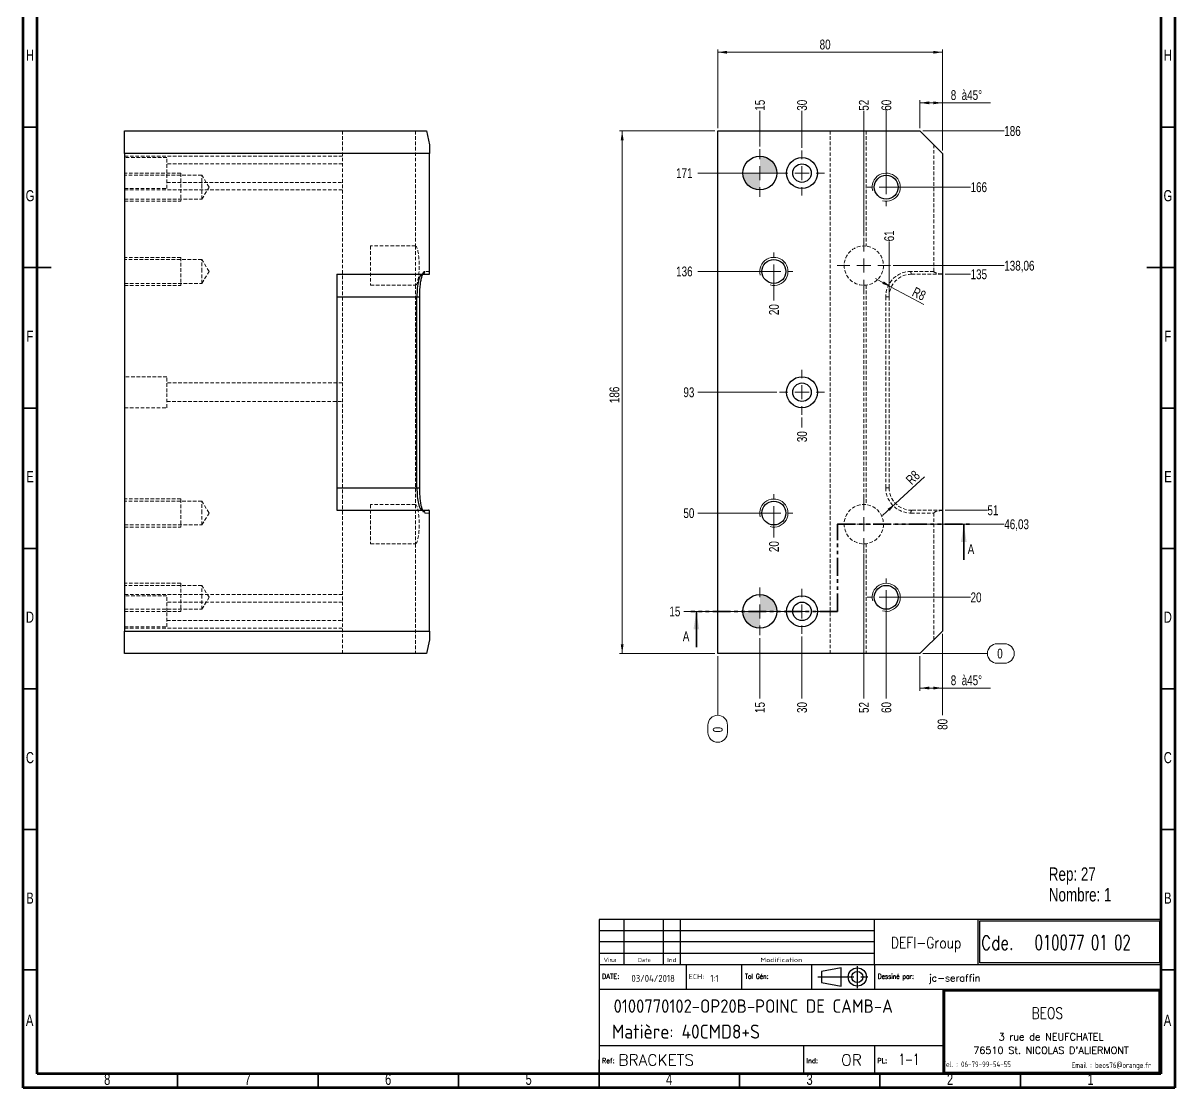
# Model space of a CAD drawing. Header units: millimetres. Extents: x 5 to 415, y 5 to 589.
# Drawn here: x 5 to 415, y 5 to 384 of the extents above; entities that cross this region are included whole.
import ezdxf

# ---------------------------------------------------------------- set-up
doc = ezdxf.new("R2010")
doc.units = ezdxf.units.MM
for name, pattern in [('CENTERX2', [20.32, 12.7, -2.54, 2.54, -2.54]), ('HIDDEN', [1.905, 1.27, -0.635]), ('PHANTOM', [12.7, 6.35, -1.27, 1.27, -1.27, 1.27, -1.27])]:
    doc.linetypes.add(name, pattern=pattern)
doc.layers.add('DIMENSIONS', color=176, linetype='Continuous')
doc.styles.add('SLDTEXTSTYLE0', font='TXT', dxfattribs={"width": 0.75})
doc.styles.add('SLDTEXTSTYLE1', font='ISOCP')
doc.styles.add('SLDTEXTSTYLE10', font='ISOCP', dxfattribs={"width": 1.147311})
doc.styles.add('SLDTEXTSTYLE11', font='ISOCP', dxfattribs={"width": 1.385904})
doc.styles.add('SLDTEXTSTYLE12', font='ISOCP', dxfattribs={"width": 1.246461})
doc.styles.add('SLDTEXTSTYLE13', font='ROMAND')
doc.styles.add('SLDTEXTSTYLE2', font='ROMANT', dxfattribs={"width": 0.8})
doc.styles.add('SLDTEXTSTYLE3', font='ISOCP', dxfattribs={"width": 0.8})
doc.styles.add('SLDTEXTSTYLE4', font='ROMANS', dxfattribs={"width": 0.8})
doc.styles.add('SLDTEXTSTYLE5', font='ROMANT')
doc.styles.add('SLDTEXTSTYLE6', font='ROMANS')
doc.styles.add('SLDTEXTSTYLE7', font='ROMANT', dxfattribs={"width": 0.65})
doc.styles.add('SLDTEXTSTYLE8', font='ISOCP', dxfattribs={"width": 1.446157})
doc.styles.add('SLDTEXTSTYLE9', font='ISOCP', dxfattribs={"width": 1.294402})
doc.dimstyles.new('SLDDIMSTYLE0', dxfattribs={"dimtxt": 3.5, "dimasz": 3.302, "dimexe": 0, "dimexo": 0.0625, "dimgap": 0.875, "dimtad": 0, "dimtih": 1, "dimtoh": 1, "dimdec": 0, "dimrnd": 1e-09, "dimdsep": 46, "dimtxsty": 'SLDTEXTSTYLE0', "dimblk1": 'NONE', "dimblk2": 'NONE', "dimsah": 1, "dimcen": 0.09, "dimadec": 0, "dimazin": 2, "dimtfac": 1, "dimtdec": 0, "dimtofl": 0, "dimtmove": 0, "dimatfit": 3, "dimldrblk": 'NONE', "dimfxl": 1, "dimfrac": 2, "dimtolj": 1, "dimtzin": 12, "dimarcsym": 0})
doc.dimstyles.new('SLDDIMSTYLE1', dxfattribs={"dimtxt": 3.5, "dimasz": 3.302, "dimexe": 0, "dimexo": 0.0625, "dimgap": 0.875, "dimtad": 0, "dimtih": 1, "dimtoh": 1, "dimrnd": 1e-09, "dimzin": 12, "dimdsep": 46, "dimtxsty": 'SLDTEXTSTYLE0', "dimblk1": 'NONE', "dimblk2": 'NONE', "dimsah": 1, "dimcen": 0.09, "dimadec": 0, "dimazin": 3, "dimtfac": 1, "dimtofl": 0, "dimtmove": 0, "dimatfit": 3, "dimldrblk": 'NONE', "dimfxl": 1, "dimfrac": 2, "dimtolj": 1, "dimtzin": 12, "dimarcsym": 0})
doc.dimstyles.new('SLDDIMSTYLE2', dxfattribs={"dimtxt": 3.5, "dimasz": 3.302, "dimexe": 0, "dimexo": 0.0625, "dimgap": 0.875, "dimtad": 1, "dimrnd": 1e-09, "dimzin": 12, "dimdsep": 46, "dimtxsty": 'SLDTEXTSTYLE0', "dimsah": 1, "dimcen": 0.09, "dimadec": 0, "dimazin": 3, "dimtfac": 1, "dimtofl": 0, "dimtmove": 0, "dimatfit": 3, "dimfxl": 1, "dimfrac": 2, "dimtolj": 1, "dimtzin": 12, "dimarcsym": 0})
doc.dimstyles.new('SLDDIMSTYLE3', dxfattribs={"dimtxt": 3.5, "dimasz": 3.302, "dimexe": 0, "dimexo": 0.0625, "dimgap": 0.875, "dimtad": 1, "dimrnd": 1e-09, "dimzin": 12, "dimdsep": 46, "dimtxsty": 'SLDTEXTSTYLE0', "dimsah": 1, "dimcen": 0, "dimadec": 0, "dimazin": 3, "dimtfac": 1, "dimtofl": 0, "dimtmove": 1, "dimatfit": 3, "dimfxl": 1, "dimfrac": 2, "dimtolj": 1, "dimtzin": 12, "dimarcsym": 0})

# ---------------------------------------------------------------- blocks, each defined once
blk = doc.blocks.new('SW_NOTE_0')
at = {"color": 0, "linetype": 'Continuous', "lineweight": 0, "char_height": 4.763, "attachment_point": 1, "style": 'SLDTEXTSTYLE0'}
for s, insert in [('Rep: 27', (0, 6.14)), ('Nombre: 1', (0, -1.21))]:
    blk.add_mtext(s, dxfattribs=dict(at, insert=insert))
blk = doc.blocks.new('_D')
at = {"color": 7, "linetype": 'Continuous', "lineweight": 18}
for p, q in [((351.74, 163.12), (354.32, 163.12)), ((325.25, 159.63), (348.25, 159.63)), ((354.32, 156.14), (351.74, 156.14))]:
    blk.add_line(p, q, dxfattribs=at)
for centre, start, end in [((351.74, 159.63), 90, 270), ((354.32, 159.63), 270, 90)]:
    blk.add_arc(centre, 3.49, start, end, dxfattribs=at)
at = {"color": 7, "linetype": 'Continuous', "lineweight": 18, "insert": (351.74, 161.36), "char_height": 3.5, "attachment_point": 1, "style": 'SLDTEXTSTYLE0'}
blk.add_mtext('0', dxfattribs=at)
blk = doc.blocks.new('_None')
blk = doc.blocks.new('_D_1')
at = {"color": 7, "linetype": 'Continuous', "lineweight": 18}
blk.add_line((273.25, 174.63), (240.22, 174.63), dxfattribs=at)
at = {"color": 7, "linetype": 'Continuous', "lineweight": 18, "insert": (235.05, 176.36), "char_height": 3.5, "attachment_point": 1, "style": 'SLDTEXTSTYLE0'}
blk.add_mtext('15', dxfattribs=at)
blk = doc.blocks.new('_D_2')
at = {"color": 7, "linetype": 'Continuous', "lineweight": 18}
blk.add_line((313.25, 179.63), (342.25, 179.63), dxfattribs=at)
at = {"color": 7, "linetype": 'Continuous', "lineweight": 18, "insert": (342.25, 181.36), "char_height": 3.5, "attachment_point": 1, "style": 'SLDTEXTSTYLE0'}
blk.add_mtext('20', dxfattribs=at)
blk = doc.blocks.new('_D_3')
at = {"color": 7, "linetype": 'Continuous', "lineweight": 18}
blk.add_line((314.75, 205.66), (354.25, 205.66), dxfattribs=at)
at = {"color": 7, "linetype": 'Continuous', "lineweight": 18, "insert": (354.25, 207.39), "char_height": 3.5, "attachment_point": 1, "style": 'SLDTEXTSTYLE0'}
blk.add_mtext('46,03', dxfattribs=at)
blk = doc.blocks.new('_D_4')
at = {"color": 7, "linetype": 'Continuous', "lineweight": 18}
blk.add_line((271.25, 209.63), (245.21, 209.63), dxfattribs=at)
at = {"color": 7, "linetype": 'Continuous', "lineweight": 18, "insert": (240.04, 211.36), "char_height": 3.5, "attachment_point": 1, "style": 'SLDTEXTSTYLE0'}
blk.add_mtext('50', dxfattribs=at)
blk = doc.blocks.new('_D_5')
at = {"color": 7, "linetype": 'Continuous', "lineweight": 18}
blk.add_line((333.25, 210.63), (348.25, 210.63), dxfattribs=at)
at = {"color": 7, "linetype": 'Continuous', "lineweight": 18, "insert": (348.25, 212.36), "char_height": 3.5, "attachment_point": 1, "style": 'SLDTEXTSTYLE0'}
blk.add_mtext('51', dxfattribs=at)
blk = doc.blocks.new('_D_6')
at = {"color": 7, "linetype": 'Continuous', "lineweight": 18}
blk.add_line((273.25, 252.63), (245.21, 252.63), dxfattribs=at)
at = {"color": 7, "linetype": 'Continuous', "lineweight": 18, "insert": (240.04, 254.36), "char_height": 3.5, "attachment_point": 1, "style": 'SLDTEXTSTYLE0'}
blk.add_mtext('93', dxfattribs=at)
blk = doc.blocks.new('_D_7')
at = {"color": 7, "linetype": 'Continuous', "lineweight": 18}
blk.add_line((333.25, 294.63), (342.25, 294.63), dxfattribs=at)
at = {"color": 7, "linetype": 'Continuous', "lineweight": 18, "insert": (342.25, 296.36), "char_height": 3.5, "attachment_point": 1, "style": 'SLDTEXTSTYLE0'}
blk.add_mtext('135', dxfattribs=at)
blk = doc.blocks.new('_D_8')
at = {"color": 7, "linetype": 'Continuous', "lineweight": 18}
blk.add_line((271.25, 295.63), (245.21, 295.63), dxfattribs=at)
at = {"color": 7, "linetype": 'Continuous', "lineweight": 18, "insert": (237.45, 297.36), "char_height": 3.5, "attachment_point": 1, "style": 'SLDTEXTSTYLE0'}
blk.add_mtext('136', dxfattribs=at)
blk = doc.blocks.new('_D_9')
at = {"color": 7, "linetype": 'Continuous', "lineweight": 18}
blk.add_line((314.75, 297.69), (354.25, 297.69), dxfattribs=at)
at = {"color": 7, "linetype": 'Continuous', "lineweight": 18, "insert": (354.25, 299.42), "char_height": 3.5, "attachment_point": 1, "style": 'SLDTEXTSTYLE0'}
blk.add_mtext('138,06', dxfattribs=at)
blk = doc.blocks.new('_D_10')
at = {"color": 7, "linetype": 'Continuous', "lineweight": 18}
blk.add_line((313.25, 325.63), (342.25, 325.63), dxfattribs=at)
at = {"color": 7, "linetype": 'Continuous', "lineweight": 18, "insert": (342.25, 327.36), "char_height": 3.5, "attachment_point": 1, "style": 'SLDTEXTSTYLE0'}
blk.add_mtext('166', dxfattribs=at)
blk = doc.blocks.new('_D_11')
at = {"color": 7, "linetype": 'Continuous', "lineweight": 18}
blk.add_line((273.25, 330.63), (245.21, 330.63), dxfattribs=at)
at = {"color": 7, "linetype": 'Continuous', "lineweight": 18, "insert": (237.45, 332.36), "char_height": 3.5, "attachment_point": 1, "style": 'SLDTEXTSTYLE0'}
blk.add_mtext('171', dxfattribs=at)
blk = doc.blocks.new('_D_12')
at = {"color": 7, "linetype": 'Continuous', "lineweight": 18}
blk.add_line((325.25, 345.63), (354.25, 345.63), dxfattribs=at)
at = {"color": 7, "linetype": 'Continuous', "lineweight": 18, "insert": (354.25, 347.36), "char_height": 3.5, "attachment_point": 1, "style": 'SLDTEXTSTYLE0'}
blk.add_mtext('186', dxfattribs=at)
blk = doc.blocks.new('_D_13')
at = {"color": 7, "linetype": 'Continuous', "lineweight": 18}
for p, q in [((252.25, 158.63), (252.25, 137.63)), ((248.76, 131.55), (248.76, 134.14)), ((255.74, 134.14), (255.74, 131.55))]:
    blk.add_line(p, q, dxfattribs=at)
for centre, start, end in [((252.25, 134.14), 0, 180), ((252.25, 131.55), 180, 0)]:
    blk.add_arc(centre, 3.49, start, end, dxfattribs=at)
at = {"color": 7, "linetype": 'Continuous', "lineweight": 18, "insert": (250.52, 131.55), "char_height": 3.5, "attachment_point": 1, "rotation": 90, "style": 'SLDTEXTSTYLE0'}
blk.add_mtext('0', dxfattribs=at)
blk = doc.blocks.new('_D_14')
at = {"color": 7, "linetype": 'Continuous', "lineweight": 18}
blk.add_line((267.25, 165.13), (267.25, 143.63), dxfattribs=at)
at = {"color": 7, "linetype": 'Continuous', "lineweight": 18, "insert": (265.52, 138.46), "char_height": 3.5, "attachment_point": 1, "rotation": 90, "style": 'SLDTEXTSTYLE0'}
blk.add_mtext('15', dxfattribs=at)
blk = doc.blocks.new('_D_15')
at = {"color": 7, "linetype": 'Continuous', "lineweight": 18}
blk.add_line((267.25, 340.13), (267.25, 352.82), dxfattribs=at)
at = {"color": 7, "linetype": 'Continuous', "lineweight": 18, "insert": (265.52, 352.82), "char_height": 3.5, "attachment_point": 1, "rotation": 90, "style": 'SLDTEXTSTYLE0'}
blk.add_mtext('15', dxfattribs=at)
blk = doc.blocks.new('_D_16')
at = {"color": 7, "linetype": 'Continuous', "lineweight": 18}
blk.add_line((272.25, 208.63), (272.25, 200.9), dxfattribs=at)
at = {"color": 7, "linetype": 'Continuous', "lineweight": 18, "insert": (270.52, 195.72), "char_height": 3.5, "attachment_point": 1, "rotation": 90, "style": 'SLDTEXTSTYLE0'}
blk.add_mtext('20', dxfattribs=at)
blk = doc.blocks.new('_D_17')
at = {"color": 7, "linetype": 'Continuous', "lineweight": 18}
blk.add_line((272.25, 294.63), (272.25, 285.24), dxfattribs=at)
at = {"color": 7, "linetype": 'Continuous', "lineweight": 18, "insert": (270.52, 280.07), "char_height": 3.5, "attachment_point": 1, "rotation": 90, "style": 'SLDTEXTSTYLE0'}
blk.add_mtext('20', dxfattribs=at)
blk = doc.blocks.new('_D_18')
at = {"color": 7, "linetype": 'Continuous', "lineweight": 18}
blk.add_line((282.25, 165.63), (282.25, 143.63), dxfattribs=at)
at = {"color": 7, "linetype": 'Continuous', "lineweight": 18, "insert": (280.52, 138.46), "char_height": 3.5, "attachment_point": 1, "rotation": 90, "style": 'SLDTEXTSTYLE0'}
blk.add_mtext('30', dxfattribs=at)
blk = doc.blocks.new('_D_19')
at = {"color": 7, "linetype": 'Continuous', "lineweight": 18}
blk.add_line((282.25, 243.63), (282.25, 240.02), dxfattribs=at)
at = {"color": 7, "linetype": 'Continuous', "lineweight": 18, "insert": (280.52, 234.85), "char_height": 3.5, "attachment_point": 1, "rotation": 90, "style": 'SLDTEXTSTYLE0'}
blk.add_mtext('30', dxfattribs=at)
blk = doc.blocks.new('_D_20')
at = {"color": 7, "linetype": 'Continuous', "lineweight": 18}
blk.add_line((282.25, 339.63), (282.25, 352.82), dxfattribs=at)
at = {"color": 7, "linetype": 'Continuous', "lineweight": 18, "insert": (280.52, 352.82), "char_height": 3.5, "attachment_point": 1, "rotation": 90, "style": 'SLDTEXTSTYLE0'}
blk.add_mtext('30', dxfattribs=at)
blk = doc.blocks.new('_D_21')
at = {"color": 7, "linetype": 'Continuous', "lineweight": 18}
blk.add_line((304.25, 308.19), (304.25, 352.82), dxfattribs=at)
at = {"color": 7, "linetype": 'Continuous', "lineweight": 18, "insert": (302.52, 352.82), "char_height": 3.5, "attachment_point": 1, "rotation": 90, "style": 'SLDTEXTSTYLE0'}
blk.add_mtext('52', dxfattribs=at)
blk = doc.blocks.new('_D_22')
at = {"color": 7, "linetype": 'Continuous', "lineweight": 18}
blk.add_line((304.25, 195.16), (304.25, 143.63), dxfattribs=at)
at = {"color": 7, "linetype": 'Continuous', "lineweight": 18, "insert": (302.52, 138.46), "char_height": 3.5, "attachment_point": 1, "rotation": 90, "style": 'SLDTEXTSTYLE0'}
blk.add_mtext('52', dxfattribs=at)
blk = doc.blocks.new('_D_23')
at = {"color": 7, "linetype": 'Continuous', "lineweight": 18}
blk.add_line((312.25, 178.63), (312.25, 143.63), dxfattribs=at)
at = {"color": 7, "linetype": 'Continuous', "lineweight": 18, "insert": (310.52, 138.46), "char_height": 3.5, "attachment_point": 1, "rotation": 90, "style": 'SLDTEXTSTYLE0'}
blk.add_mtext('60', dxfattribs=at)
blk = doc.blocks.new('_D_24')
at = {"color": 7, "linetype": 'Continuous', "lineweight": 18}
blk.add_line((312.25, 326.63), (312.25, 352.82), dxfattribs=at)
at = {"color": 7, "linetype": 'Continuous', "lineweight": 18, "insert": (310.52, 352.82), "char_height": 3.5, "attachment_point": 1, "rotation": 90, "style": 'SLDTEXTSTYLE0'}
blk.add_mtext('60', dxfattribs=at)
blk = doc.blocks.new('_D_25')
at = {"color": 7, "linetype": 'Continuous', "lineweight": 18}
blk.add_line((313.25, 287.63), (313.25, 306.33), dxfattribs=at)
at = {"color": 7, "linetype": 'Continuous', "lineweight": 18, "insert": (311.52, 306.33), "char_height": 3.5, "attachment_point": 1, "rotation": 90, "style": 'SLDTEXTSTYLE0'}
blk.add_mtext('61', dxfattribs=at)
blk = doc.blocks.new('_D_26')
at = {"color": 7, "linetype": 'Continuous', "lineweight": 18}
blk.add_line((332.25, 166.63), (332.25, 137.63), dxfattribs=at)
at = {"color": 7, "linetype": 'Continuous', "lineweight": 18, "insert": (330.52, 132.46), "char_height": 3.5, "attachment_point": 1, "rotation": 90, "style": 'SLDTEXTSTYLE0'}
blk.add_mtext('80', dxfattribs=at)
blk = doc.blocks.new('_D_27')
at = {"color": 7, "linetype": 'Continuous', "lineweight": 18}
for p, q in [((251.25, 345.63), (217.25, 345.63)), ((218.25, 159.63), (218.25, 345.63)), ((251.25, 159.63), (217.25, 159.63))]:
    blk.add_line(p, q, dxfattribs=at)
for points in [[(218.25, 345.63), (217.74, 342.33), (218.76, 342.33)], [(218.25, 159.63), (218.76, 162.93), (217.74, 162.93)]]:
    blk.add_solid(points, dxfattribs=at)
at = {"color": 7, "linetype": 'Continuous', "lineweight": 18, "insert": (213.74, 248.75), "char_height": 3.5, "attachment_point": 1, "rotation": 90, "style": 'SLDTEXTSTYLE0'}
blk.add_mtext('186', dxfattribs=at)
blk = doc.blocks.new('_D_28')
at = {"color": 7, "linetype": 'Continuous', "lineweight": 18}
for p, q in [((252.25, 346.63), (252.25, 374.63)), ((252.25, 373.63), (332.25, 373.63)), ((332.25, 338.63), (332.25, 374.63))]:
    blk.add_line(p, q, dxfattribs=at)
for points in [[(252.25, 373.63), (255.55, 373.12), (255.55, 374.14)], [(332.25, 373.63), (328.95, 374.14), (328.95, 373.12)]]:
    blk.add_solid(points, dxfattribs=at)
at = {"color": 7, "linetype": 'Continuous', "lineweight": 18, "insert": (288.53, 378.14), "char_height": 3.5, "attachment_point": 1, "style": 'SLDTEXTSTYLE0'}
blk.add_mtext('80', dxfattribs=at)
blk = doc.blocks.new('_D_29')
at = {"color": 7, "linetype": 'Continuous', "lineweight": 18}
for p, q in [((324.25, 346.63), (324.25, 356.63)), ((324.25, 355.63), (332.25, 355.63)), ((332.25, 338.63), (332.25, 356.63)), ((332.25, 355.63), (349.3, 355.63))]:
    blk.add_line(p, q, dxfattribs=at)
for points in [[(324.25, 355.63), (327.55, 355.12), (327.55, 356.14)], [(332.25, 355.63), (328.95, 356.14), (328.95, 355.12)]]:
    blk.add_solid(points, dxfattribs=at)
at = {"color": 7, "linetype": 'Continuous', "lineweight": 18, "char_height": 3.5, "attachment_point": 1, "style": 'SLDTEXTSTYLE0'}
for s, insert in [('8', (335.2, 360.14)), ('à45°', (339.09, 360.14))]:
    blk.add_mtext(s, dxfattribs=dict(at, insert=insert))
blk = doc.blocks.new('_D_30')
at = {"color": 7, "linetype": 'Continuous', "lineweight": 18}
for p, q in [((332.25, 166.63), (332.25, 146.34)), ((324.25, 158.63), (324.25, 146.34)), ((324.25, 147.34), (332.25, 147.34)), ((332.25, 147.34), (349.3, 147.34))]:
    blk.add_line(p, q, dxfattribs=at)
for points in [[(324.25, 147.34), (327.55, 146.83), (327.55, 147.85)], [(332.25, 147.34), (328.95, 147.85), (328.95, 146.83)]]:
    blk.add_solid(points, dxfattribs=at)
at = {"color": 7, "linetype": 'Continuous', "lineweight": 18, "char_height": 3.5, "attachment_point": 1, "style": 'SLDTEXTSTYLE0'}
for s, insert in [('8', (335.2, 151.85)), ('à45°', (339.09, 151.85))]:
    blk.add_mtext(s, dxfattribs=dict(at, insert=insert))
blk = doc.blocks.new('_D_31')
at = {"color": 7, "linetype": 'Continuous', "lineweight": 18}
for q in [(308.45, 293.11), (325.59, 283.8)]:
    blk.add_line((314.03, 290.08), q, dxfattribs=at)
blk.add_solid([(314.03, 290.08), (311.37, 292.1), (310.89, 291.21)], dxfattribs=at)
at = {"color": 7, "linetype": 'Continuous', "lineweight": 18, "insert": (322.65, 290.21), "char_height": 3.5, "attachment_point": 1, "rotation": 334.4252, "style": 'SLDTEXTSTYLE0'}
blk.add_mtext('R8', dxfattribs=at)
blk = doc.blocks.new('_D_32')
at = {"color": 7, "linetype": 'Continuous', "lineweight": 18}
for q in [(325.91, 222.53), (310.86, 208.73)]:
    blk.add_line((315.54, 213.02), q, dxfattribs=at)
blk.add_solid([(315.54, 213.02), (312.77, 211.16), (313.45, 210.41)], dxfattribs=at)
at = {"color": 7, "linetype": 'Continuous', "lineweight": 18, "insert": (318.88, 221.95), "char_height": 3.5, "attachment_point": 1, "rotation": 44.5009, "style": 'SLDTEXTSTYLE0'}
blk.add_mtext('R8', dxfattribs=at)
blk = doc.blocks.new('SW_CENTERMARKSYMBOL_0')
at = {"color": 0, "linetype": 'Continuous', "lineweight": 0}
for p, q in [((0, 5), (0, 6.75)), ((-5, 0), (-6.75, 0)), ((0, 0), (-2.5, 0)), ((0, 0), (0, 2.5)), ((0, 0), (0, -2.5)), ((0, 0), (2.5, 0)), ((5, 0), (6.75, 0)), ((0, -5), (0, -6.75))]:
    blk.add_line(p, q, dxfattribs=at)
blk = doc.blocks.new('SW_CENTERMARKSYMBOL_1')
at = {"color": 0, "linetype": 'Continuous', "lineweight": 0}
for p, q in [((0, 5), (0, 6.75)), ((-5, 0), (-6.75, 0)), ((0, 0), (-2.5, 0)), ((0, 0), (0, 2.5)), ((0, 0), (0, -2.5)), ((0, 0), (2.5, 0)), ((5, 0), (6.75, 0)), ((0, -5), (0, -6.75))]:
    blk.add_line(p, q, dxfattribs=at)
blk = doc.blocks.new('SW_CENTERMARKSYMBOL_2')
at = {"color": 0, "linetype": 'Continuous', "lineweight": 0}
for p, q in [((0, 5), (0, 6.75)), ((-5, 0), (-6.75, 0)), ((0, 0), (-2.5, 0)), ((0, 0), (0, 2.5)), ((0, 0), (0, -2.5)), ((0, 0), (2.5, 0)), ((5, 0), (6.75, 0)), ((0, -5), (0, -6.75))]:
    blk.add_line(p, q, dxfattribs=at)
blk = doc.blocks.new('SW_CENTERMARKSYMBOL_3')
at = {"color": 0, "linetype": 'Continuous', "lineweight": 0}
for p, q in [((0, 5), (0, 6.75)), ((-5, 0), (-6.75, 0)), ((0, 0), (-2.5, 0)), ((0, 0), (0, 2.5)), ((0, 0), (0, -2.5)), ((0, 0), (2.5, 0)), ((5, 0), (6.75, 0)), ((0, -5), (0, -6.75))]:
    blk.add_line(p, q, dxfattribs=at)
blk = doc.blocks.new('SW_CENTERMARKSYMBOL_4')
at = {"color": 0, "linetype": 'Continuous', "lineweight": 0}
for p, q in [((0, 5), (0, 8)), ((-5, 0), (-8, 0)), ((0, 0), (-2.5, 0)), ((0, 0), (0, 2.5)), ((0, 0), (0, -2.5)), ((0, 0), (2.5, 0)), ((5, 0), (8, 0)), ((0, -5), (0, -8))]:
    blk.add_line(p, q, dxfattribs=at)
blk = doc.blocks.new('SW_CENTERMARKSYMBOL_5')
at = {"color": 0, "linetype": 'Continuous', "lineweight": 0}
for p, q in [((0, 5), (0, 8)), ((-5, 0), (-8, 0)), ((0, 0), (-2.5, 0)), ((0, 0), (0, 2.5)), ((0, 0), (0, -2.5)), ((0, 0), (2.5, 0)), ((5, 0), (8, 0)), ((0, -5), (0, -8))]:
    blk.add_line(p, q, dxfattribs=at)
blk = doc.blocks.new('SW_CENTERMARKSYMBOL_6')
at = {"color": 0, "linetype": 'Continuous', "lineweight": 0}
for p, q in [((0, 5), (0, 8)), ((-5, 0), (-8, 0)), ((0, 0), (-2.5, 0)), ((0, 0), (0, 2.5)), ((0, 0), (0, -2.5)), ((0, 0), (2.5, 0)), ((5, 0), (8, 0)), ((0, -5), (0, -8))]:
    blk.add_line(p, q, dxfattribs=at)
blk = doc.blocks.new('SW_CENTERMARKSYMBOL_7')
at = {"color": 0, "linetype": 'Continuous', "lineweight": 0}
for p, q in [((0, 5), (0, 8.5)), ((-5, 0), (-8.5, 0)), ((0, 0), (-2.5, 0)), ((0, 0), (0, 2.5)), ((0, 0), (0, -2.5)), ((0, 0), (2.5, 0)), ((5, 0), (8.5, 0)), ((0, -5), (0, -8.5))]:
    blk.add_line(p, q, dxfattribs=at)
blk = doc.blocks.new('SW_CENTERMARKSYMBOL_8')
at = {"color": 0, "linetype": 'Continuous', "lineweight": 0}
for p, q in [((0, 5), (0, 8.5)), ((-5, 0), (-8.5, 0)), ((0, 0), (-2.5, 0)), ((0, 0), (0, 2.5)), ((0, 0), (0, -2.5)), ((0, 0), (2.5, 0)), ((5, 0), (8.5, 0)), ((0, -5), (0, -8.5))]:
    blk.add_line(p, q, dxfattribs=at)
blk = doc.blocks.new('SW_CENTERMARKSYMBOL_9')
at = {"color": 0, "linetype": 'Continuous', "lineweight": 0}
for p, q in [((0, 5), (0, 9.5)), ((-5, 0), (-9.5, 0)), ((0, 0), (-2.5, 0)), ((0, 0), (0, 2.5)), ((0, 0), (0, -2.5)), ((0, 0), (2.5, 0)), ((5, 0), (9.5, 0)), ((0, -5), (0, -9.5))]:
    blk.add_line(p, q, dxfattribs=at)
blk = doc.blocks.new('SW_CENTERMARKSYMBOL_10')
at = {"color": 0, "linetype": 'Continuous', "lineweight": 0}
for p, q in [((0, 5), (0, 9.5)), ((-5, 0), (-9.5, 0)), ((0, 0), (-2.5, 0)), ((0, 0), (0, 2.5)), ((0, 0), (0, -2.5)), ((0, 0), (2.5, 0)), ((5, 0), (9.5, 0)), ((0, -5), (0, -9.5))]:
    blk.add_line(p, q, dxfattribs=at)
blk = doc.blocks.new('SW_DOWELSYMBOL_0')
at = {"linetype": 'Continuous', "lineweight": 0}
h = blk.add_hatch(color=0, dxfattribs=at)
edge = h.paths.add_edge_path(flags=0)
edge.add_arc((0, 0), 6, 0, 90)
edge.add_line((0, 6), (0, 0))
edge.add_line((0, 0), (6, 0))
h = blk.add_hatch(color=0, dxfattribs=at)
edge = h.paths.add_edge_path(flags=0)
edge.add_arc((0, 0), 6, 180, 270)
edge.add_line((0, -6), (0, 0))
edge.add_line((0, 0), (-6, 0))
at = {"color": 0, "linetype": 'Continuous', "lineweight": 0}
blk.add_circle((0, 0), 6, dxfattribs=at)
blk = doc.blocks.new('SW_DOWELSYMBOL_1')
at = {"linetype": 'Continuous', "lineweight": 0}
h = blk.add_hatch(color=0, dxfattribs=at)
edge = h.paths.add_edge_path(flags=0)
edge.add_arc((0, 0), 6, 0, 90)
edge.add_line((0, 6), (0, 0))
edge.add_line((0, 0), (6, 0))
h = blk.add_hatch(color=0, dxfattribs=at)
edge = h.paths.add_edge_path(flags=0)
edge.add_arc((0, 0), 6, 180, 270)
edge.add_line((0, -6), (0, 0))
edge.add_line((0, 0), (-6, 0))
at = {"color": 0, "linetype": 'Continuous', "lineweight": 0}
blk.add_circle((0, 0), 6, dxfattribs=at)

msp = doc.modelspace()

# ---------------------------------------------------------------- linework, layer by layer
at = {"color": 7, "linetype": 'Continuous', "lineweight": 70}
for p, q in [((5, 5), (5, 589)), ((415, 589), (415, 5)), ((10, 10), (10, 584)), ((410, 584), (410, 10)), ((410, 10), (10, 10)), ((415, 5), (5, 5))]:
    msp.add_line(p, q, dxfattribs=at)
at = {"color": 7, "linetype": 'Continuous', "lineweight": 35}
for p, q in [((10, 347), (5, 347)), ((410, 347), (415, 347)), ((4.999, 297), (15.001, 297)), ((10, 297), (5, 297)), ((415.001, 297), (404.999, 297)), ((410, 297), (415, 297)), ((10, 247), (5, 247)), ((410, 247), (415, 247)), ((339.84871, 192.9587), (339.84871, 205.6587)), ((10, 197), (5, 197)), ((410, 197), (415, 197)), ((244.64871, 161.92766), (244.64871, 174.62766)), ((10, 147), (5, 147)), ((410, 147), (415, 147)), ((10, 97), (5, 97)), ((410, 97), (415, 97)), ((10, 47), (5, 47)), ((410, 47), (415, 47)), ((210, 4.999), (210, 15.001)), ((60, 10), (60, 5)), ((110, 10), (110, 5)), ((160, 10), (160, 5)), ((210, 10), (210, 5)), ((260, 10), (260, 5)), ((310, 10), (310, 5)), ((360, 10), (360, 5))]:
    msp.add_line(p, q, dxfattribs=at)
at = {"color": 7, "linetype": 'Continuous', "lineweight": 25}
for p, q in [((41.16121, 337.62766), (41.16121, 345.62766)), ((41.16121, 345.62766), (148.66044, 345.62766)), ((148.66044, 345.62766), (149.66121, 340.72392)), ((252.24871, 159.62766), (252.24871, 345.62766)), ((252.24871, 345.62766), (324.24871, 345.62766)), ((332.24871, 337.62766), (324.24871, 345.62766)), ((149.66121, 340.72392), (149.66121, 337.62766)), ((149.66121, 337.62766), (41.16121, 337.62766)), ((41.16121, 337.62766), (41.16121, 167.62766)), ((149.66121, 294.70303), (149.66121, 337.62766)), ((332.24871, 337.62766), (332.24871, 167.62766)), ((116.66121, 294.62766), (149.2725, 294.62766)), ((116.66121, 294.62766), (116.66121, 210.62766)), ((116.66121, 286.62766), (145.19082, 286.62766)), ((145.19082, 218.62766), (145.19082, 286.62766)), ((146.19082, 218.62766), (146.19082, 286.62766)), ((116.66121, 218.62766), (145.19082, 218.62766)), ((116.66121, 210.62766), (149.2725, 210.62766)), ((149.66121, 167.62766), (149.66121, 210.55229)), ((41.16121, 167.62766), (149.66121, 167.62766)), ((41.16121, 159.62766), (41.16121, 167.62766)), ((149.66121, 164.5314), (148.66044, 159.62766)), ((149.66121, 167.62766), (149.66121, 164.5314)), ((324.24871, 159.62766), (332.24871, 167.62766)), ((148.66044, 159.62766), (41.16121, 159.62766)), ((324.24871, 159.62766), (252.24871, 159.62766))]:
    msp.add_line(p, q, dxfattribs=at)
at = {"color": 7, "linetype": 'HIDDEN', "lineweight": 18}
for p, q in [((118.66121, 345.62766), (118.66121, 159.62766)), ((144.66121, 345.62766), (144.66121, 304.68571)), ((144.742, 345.62766), (144.742, 304.63987)), ((292.24871, 345.62766), (292.24871, 159.62766)), ((304.24871, 345.62766), (304.24871, 304.68571)), ((305.04856, 345.62766), (305.04856, 304.63987)), ((329.15245, 340.72392), (329.15245, 295.62766)), ((118.66121, 336.62766), (41.16121, 336.62766)), ((56.16121, 336.12766), (41.16121, 336.12766)), ((56.16121, 330.62766), (56.16121, 336.12766)), ((118.66121, 333.92766), (56.16121, 333.92766)), ((61.16121, 330.62766), (41.16121, 330.62766)), ((68.66121, 329.87766), (41.16121, 329.87766)), ((56.16121, 325.12766), (56.16121, 330.62766)), ((61.16121, 330.62766), (61.16121, 330.56179)), ((68.66121, 325.62766), (68.66121, 329.87766)), ((71.21487, 325.62766), (68.66121, 329.87766)), ((41.16121, 325.12766), (56.16121, 325.12766)), ((41.16121, 324.62766), (118.66121, 324.62766)), ((56.16121, 327.32766), (118.66121, 327.32766)), ((68.66121, 321.37766), (68.66121, 325.62766)), ((68.66121, 321.37766), (71.21487, 325.62766)), ((41.16121, 321.37766), (68.66121, 321.37766)), ((41.16121, 320.62766), (61.16121, 320.62766)), ((128.66121, 304.68571), (128.66121, 290.68571)), ((144.66121, 304.68571), (128.66121, 304.68571)), ((144.66121, 304.68571), (144.66121, 290.68571)), ((61.16121, 300.62766), (41.16121, 300.62766)), ((68.66121, 299.87766), (41.16121, 299.87766)), ((61.16121, 300.62766), (61.16121, 300.56179)), ((68.66121, 295.62766), (68.66121, 299.87766)), ((71.21487, 295.62766), (68.66121, 299.87766)), ((68.66121, 291.37766), (68.66121, 295.62766)), ((68.66121, 291.37766), (71.21487, 295.62766)), ((149.66121, 295.62766), (148.00738, 295.62766)), ((329.15245, 295.62766), (321.04875, 295.62766)), ((41.16121, 291.37766), (68.66121, 291.37766)), ((321.24871, 294.62766), (332.24871, 294.62766)), ((41.16121, 290.62766), (61.16121, 290.62766)), ((128.66121, 290.68571), (144.66121, 290.68571)), ((144.66121, 290.68571), (144.66121, 212.6587)), ((144.742, 290.73156), (144.742, 212.61285)), ((304.24871, 290.68571), (304.24871, 212.6587)), ((305.04856, 290.73156), (305.04856, 212.61285)), ((146.17063, 286.62766), (146.17063, 218.62766)), ((146.19082, 286.62766), (146.17063, 286.62766)), ((313.24871, 286.62766), (312.04875, 286.62766)), ((312.04875, 286.62766), (312.04875, 218.62766)), ((313.24871, 218.62766), (313.24871, 286.62766)), ((56.16121, 258.12766), (41.16121, 258.12766)), ((56.16121, 252.62766), (56.16121, 258.12766)), ((118.66121, 255.92766), (56.16121, 255.92766)), ((56.16121, 247.12766), (56.16121, 252.62766)), ((41.16121, 247.12766), (56.16121, 247.12766)), ((56.16121, 249.32766), (118.66121, 249.32766)), ((146.19082, 218.62766), (146.17063, 218.62766)), ((313.24871, 218.62766), (312.04875, 218.62766)), ((61.16121, 214.62766), (41.16121, 214.62766)), ((68.66121, 213.87766), (41.16121, 213.87766)), ((61.16121, 214.62766), (61.16121, 214.56179)), ((68.66121, 209.62766), (68.66121, 213.87766)), ((71.21487, 209.62766), (68.66121, 213.87766)), ((68.66121, 205.37766), (68.66121, 209.62766)), ((68.66121, 205.37766), (71.21487, 209.62766)), ((128.66121, 212.6587), (128.66121, 198.6587)), ((144.66121, 212.6587), (128.66121, 212.6587)), ((144.66121, 212.6587), (144.66121, 198.6587)), ((148.00738, 209.62766), (149.66121, 209.62766)), ((321.04875, 209.62766), (329.15245, 209.62766)), ((332.24871, 210.62766), (321.24871, 210.62766)), ((329.15245, 209.62766), (329.15245, 164.5314)), ((41.16121, 205.37766), (68.66121, 205.37766)), ((41.16121, 204.62766), (61.16121, 204.62766)), ((128.66121, 198.6587), (144.66121, 198.6587)), ((144.66121, 198.6587), (144.66121, 159.62766)), ((144.742, 198.70454), (144.742, 159.62766)), ((304.24871, 198.6587), (304.24871, 159.62766)), ((305.04856, 198.70454), (305.04856, 159.62766)), ((61.16121, 184.62766), (41.16121, 184.62766)), ((61.16121, 184.62766), (61.16121, 184.56179)), ((68.66121, 183.87766), (41.16121, 183.87766)), ((118.66121, 180.62766), (41.16121, 180.62766)), ((68.66121, 179.62766), (68.66121, 183.87766)), ((71.21487, 179.62766), (68.66121, 183.87766)), ((56.16121, 180.12766), (41.16121, 180.12766)), ((56.16121, 174.62766), (56.16121, 180.12766)), ((118.66121, 177.92766), (56.16121, 177.92766)), ((68.66121, 175.37766), (68.66121, 179.62766)), ((68.66121, 175.37766), (71.21487, 179.62766)), ((41.16121, 175.37766), (68.66121, 175.37766)), ((41.16121, 174.62766), (61.16121, 174.62766)), ((56.16121, 169.12766), (56.16121, 174.62766)), ((41.16121, 169.12766), (56.16121, 169.12766)), ((41.16121, 168.62766), (118.66121, 168.62766)), ((56.16121, 171.32766), (118.66121, 171.32766))]:
    msp.add_line(p, q, dxfattribs=at)
at = {"color": 8, "linetype": 'Continuous', "lineweight": 25}
for p, q in [((145.19082, 286.62766), (146.19082, 286.62766)), ((145.19082, 218.62766), (146.19082, 218.62766))]:
    msp.add_line(p, q, dxfattribs=at)
at = {"color": 7, "linetype": 'PHANTOM', "lineweight": 35}
for p, q in [((294.93698, 174.62766), (294.93698, 205.6587)), ((294.93698, 205.6587), (341.84871, 205.6587)), ((294.93698, 174.62766), (242.64871, 174.62766))]:
    msp.add_line(p, q, dxfattribs=at)
at = {"color": 7, "linetype": 'HIDDEN', "lineweight": 18, "flags": 128}
for points in [[(61.16119, 330.56179), (61.16121, 330.27254), (61.16121, 329.7661), (61.16121, 329.06616), (61.16121, 328.20543), (61.16121, 327.22417), (61.16121, 326.16825), (61.16121, 325.08707), (61.16121, 324.03115), (61.16121, 323.04989), (61.16121, 322.18916), (61.16121, 321.48921), (61.16121, 320.98278), (61.16121, 320.69353), (61.16121, 320.62766)], [(61.16119, 300.56179), (61.16121, 300.27254), (61.16121, 299.76611), (61.16121, 299.06616), (61.16121, 298.20543), (61.16121, 297.22417), (61.16121, 296.16825), (61.16121, 295.08706), (61.16121, 294.03115), (61.16121, 293.04989), (61.16121, 292.18916), (61.16121, 291.48921), (61.16121, 290.98278), (61.16121, 290.69353), (61.16121, 290.62766)], [(61.16119, 214.56179), (61.16121, 214.27255), (61.16121, 213.76611), (61.16121, 213.06616), (61.16121, 212.20543), (61.16121, 211.22416), (61.16121, 210.16825), (61.16121, 209.08706), (61.16121, 208.03115), (61.16121, 207.04989), (61.16121, 206.18917), (61.16121, 205.48921), (61.16121, 204.98278), (61.16121, 204.69353), (61.16121, 204.62766)], [(61.16119, 184.56179), (61.16121, 184.27255), (61.16121, 183.76611), (61.16121, 183.06615), (61.16121, 182.20543), (61.16121, 181.22417), (61.16121, 180.16825), (61.16121, 179.08707), (61.16121, 178.03115), (61.16121, 177.04989), (61.16121, 176.18916), (61.16121, 175.48921), (61.16121, 174.98277), (61.16121, 174.69353), (61.16121, 174.62766)]]:
    msp.add_lwpolyline(points, dxfattribs=at)
at = {"color": 7, "linetype": 'Continuous', "lineweight": 25}
for centre, radius in [((267.24871, 330.62766), 6), ((282.24871, 330.62766), 5.5), ((282.24871, 330.62766), 3.3), ((312.24871, 325.62766), 4.25), ((272.24871, 295.62766), 4.25), ((282.24871, 252.62766), 5.5), ((282.24871, 252.62766), 3.3), ((272.24871, 209.62766), 4.25), ((267.24871, 174.62766), 6), ((312.24871, 179.62766), 4.25), ((282.24871, 174.62766), 5.5), ((282.24871, 174.62766), 3.3)]:
    msp.add_circle(centre, radius, dxfattribs=at)
at = {"color": 7, "linetype": 'HIDDEN', "lineweight": 18}
for centre in [(304.24871, 297.68571), (304.24871, 205.6587)]:
    msp.add_circle(centre, 7, dxfattribs=at)
at = {"color": 7, "linetype": 'Continuous', "lineweight": 18}
for centre in [(312.24871, 325.62766), (272.24871, 295.62766), (272.24871, 209.62766), (312.24871, 179.62766)]:
    msp.add_arc(centre, 5, 255, 195, dxfattribs=at)
at = {"color": 7, "linetype": 'HIDDEN', "lineweight": 18}
for centre, radius, start, end in [((147.01737, 295.61766), 0.99006, 270.5904277, 0.5785028), ((321.04875, 286.62766), 9, 90, 180), ((322.44896, 295.38766), 1.42063, 170.2736919, 212.3419962), ((321.24871, 286.62766), 8, 90, 180), ((321.04875, 218.62766), 9, 180, 270), ((321.24871, 218.62766), 8, 180, 270), ((147.01737, 209.63766), 0.99006, 359.4214972, 89.4095723), ((322.44896, 209.86766), 1.42063, 147.6580038, 189.7263081)]:
    msp.add_arc(centre, radius, start, end, dxfattribs=at)
for centre, major_axis, ratio, start_param, end_param in [((144.57876, 297.68571), (0, 7), 0.204083844, 3.256106823, 6.168671138), ((148.00738, 286.62766), (0, 9), 0.204083844, 0, 1.570796327), ((334.1534, 295.62766), (-5.00095, 0), 0.199962092, 0, 1.180064632), ((148.00738, 218.62766), (0, 9), 0.204083844, 1.570796327, 3.141592654), ((144.57876, 205.6587), (0, 7), 0.204083844, 3.256106823, 6.168671138), ((334.1534, 209.62766), (5.00095, 0), 0.199962092, 1.961528022, 3.141592654)]:
    msp.add_ellipse(centre, major_axis=major_axis, ratio=ratio, start_param=start_param, end_param=end_param, dxfattribs=at)
at = {"color": 7, "linetype": 'Continuous', "lineweight": 25}
for centre, major_axis, ratio, start_param, end_param in [((147.02758, 286.62766), (0, 8), 0.229594324, 0, 1.570796327), ((149.2725, 295.62766), (-1.02061, 0), 0.979803634, 1.570796327, 1.961528022), ((147.02758, 218.62766), (0, 8), 0.229594324, 1.570796327, 3.141592654), ((149.2725, 209.62766), (1.02061, 0), 0.979803634, 1.180064632, 1.570796327)]:
    msp.add_ellipse(centre, major_axis=major_axis, ratio=ratio, start_param=start_param, end_param=end_param, dxfattribs=at)
at = {"color": 7, "linetype": 'HIDDEN', "lineweight": 18}
for points in [[(144.742, 304.63987), (144.68831, 304.67012), (144.66121, 304.68571), (144.66121, 304.68571)], [(144.66121, 290.68571), (144.66121, 290.68571), (144.68831, 290.7013), (144.742, 290.73156)], [(144.742, 212.61285), (144.68831, 212.64311), (144.66121, 212.6587), (144.66121, 212.6587)], [(144.66121, 198.6587), (144.66121, 198.6587), (144.68831, 198.67429), (144.742, 198.70454)]]:
    msp.add_open_spline(points, degree=3, dxfattribs=at)
at = {"color": 7, "linetype": 'Continuous', "lineweight": 25}
for points, knots in [([(146.24517, 288.70765), (146.25535, 288.91911), (146.28255, 289.48461), (146.35615, 290.3571), (146.46101, 291.30719), (146.58877, 292.17466), (146.73415, 292.94381), (146.89283, 293.59868), (147.05463, 294.11668), (147.19959, 294.46901), (147.26797, 294.5858), (147.29577, 294.63328)], [0, 0, 0, 0, 0.073623903, 0.196891783, 0.320087604, 0.443033504, 0.565398092, 0.686601925, 0.805665693, 0.921001793, 1, 1, 1, 1]), ([(146.19082, 286.62766), (146.1917, 286.81858), (146.19427, 287.37317), (146.20992, 288.07532), (146.23731, 288.56655), (146.24517, 288.70765)], [0, 0, 0, 0, 0.272299065, 0.790971981, 1, 1, 1, 1]), ([(146.2327, 216.74642), (146.23222, 216.75481), (146.21157, 217.11204), (146.19675, 217.74608), (146.19256, 218.36847), (146.19082, 218.62766)], [0, 0, 0, 0, 0.01384113, 0.589314393, 1, 1, 1, 1]), ([(147.28892, 210.63266), (147.25901, 210.68554), (147.19153, 210.80489), (147.05603, 211.13854), (146.90613, 211.61144), (146.75399, 212.22238), (146.61041, 212.95476), (146.48159, 213.79363), (146.37315, 214.72148), (146.28652, 215.7088), (146.25051, 216.40312), (146.2327, 216.74642)], [0, 0, 0, 0, 0.080537532, 0.18174191, 0.29040424, 0.404336628, 0.521593157, 0.640788782, 0.761047127, 0.881851219, 1, 1, 1, 1])]:
    msp.add_open_spline(points, degree=3, knots=knots, dxfattribs=at)
at = {"color": 7, "linetype": 'HIDDEN', "lineweight": 18}
for points, knots in [([(147.29577, 294.63328), (147.30191, 294.64469), (147.34074, 294.71691), (147.37682, 294.74749), (147.35727, 294.7246), (147.21485, 294.64192), (147.0784, 294.63153), (147.02758, 294.62766)], [0, 0, 0, 0, 0.049676088, 0.31426869, 0.564096153, 0.837658455, 1, 1, 1, 1]), ([(147.02758, 210.62766), (147.0942, 210.6208), (147.23969, 210.60583), (147.36751, 210.5206), (147.37255, 210.51155), (147.33136, 210.55136), (147.29353, 210.62382), (147.28892, 210.63266)], [0, 0, 0, 0, 0.2087883539, 0.4559452226, 0.7080557302, 0.9644142916, 1, 1, 1, 1])]:
    msp.add_open_spline(points, degree=3, knots=knots, dxfattribs=at)
at = {"color": 7, "linetype": 'Continuous', "lineweight": 35}
for points in [[(339.84871, 205.6587), (338.83271, 199.3087), (340.86471, 199.3087)], [(244.64871, 174.62766), (243.63271, 168.27766), (245.66471, 168.27766)]]:
    msp.add_solid(points, dxfattribs=at)
at = {"layer": 'DIMENSIONS', "color": 3}
for p, q in [((308, 65), (210, 65)), ((219, 49), (219, 65)), ((233, 49), (233, 65)), ((239, 49), (239, 65)), ((210, 61), (308, 61)), ((308, 57), (210, 57)), ((210, 53), (308, 53))]:
    msp.add_line(p, q, dxfattribs=at)
at = {"layer": 'DIMENSIONS', "color": 6}
for p, q in [((210, 65), (210, 10)), ((410, 10), (410, 65)), ((410, 40), (332.38409, 40)), ((332.38409, 40), (332.38409, 10)), ((409.8, 39.8), (332.58409, 39.8)), ((332.58409, 39.8), (332.58409, 10.2)), ((409.6, 39.6), (332.78409, 39.6)), ((332.78409, 39.6), (332.78409, 10.4)), ((409.4, 39.4), (332.98409, 39.4)), ((332.98409, 39.4), (332.98409, 10.6)), ((409.4, 10.6), (409.4, 39.4)), ((409.6, 10.4), (409.6, 39.6)), ((409.8, 10.2), (409.8, 39.8)), ((210, 10), (410, 10)), ((332.58409, 10.2), (409.8, 10.2)), ((332.78409, 10.4), (409.6, 10.4)), ((332.98409, 10.6), (409.4, 10.6))]:
    msp.add_line(p, q, dxfattribs=at)
at = {"layer": 'DIMENSIONS', "color": 1}
for p, q in [((410, 65), (308, 65)), ((308, 49), (308, 65)), ((345, 49), (345, 65)), ((345.5, 49.5), (345.5, 64.5)), ((345.5, 64.5), (409.5, 64.5)), ((409.5, 64.5), (409.5, 49.5)), ((409.5, 49.5), (345.5, 49.5)), ((210, 49), (410, 49)), ((241, 49), (241, 40)), ((260.73069, 49), (260.73069, 40)), ((285.62034, 49), (285.62034, 40)), ((308, 49), (308, 40)), ((332.38409, 40), (210, 40)), ((332.38409, 20), (210, 20)), ((282.79154, 20), (282.79154, 10)), ((308, 20), (308, 10))]:
    msp.add_line(p, q, dxfattribs=at)
at = {"layer": 'DIMENSIONS'}
for p, q in [((345.5, 49.5), (345.5, 64.5)), ((345.5, 64.5), (409.5, 64.5)), ((409.5, 64.5), (409.5, 49.5)), ((409.5, 49.5), (345.5, 49.5))]:
    msp.add_line(p, q, dxfattribs=at)
at = {"layer": 'DIMENSIONS', "color": 7}
for p, q in [((296.24368, 47.75), (289.24368, 46.5)), ((289.24368, 46.5), (289.24368, 42.5)), ((296.24368, 41.25), (296.24368, 47.75)), ((289.24368, 42.5), (296.24368, 41.25))]:
    msp.add_line(p, q, dxfattribs=at)
at = {"layer": 'DIMENSIONS', "color": 3, "linetype": 'CENTERX2'}
for p, q in [((301.93393, 48.34798), (301.93393, 40.51332)), ((287.94646, 44.5), (306.20111, 44.5))]:
    msp.add_line(p, q, dxfattribs=at)
at = {"layer": 'DIMENSIONS', "color": 7}
for radius in [3.25, 2]:
    msp.add_circle((301.93393, 44.5), radius, dxfattribs=at)

# ---------------------------------------------------------------- block references
at = {"color": 7, "linetype": 'Continuous', "lineweight": 0}
for name, p in [('SW_CENTERMARKSYMBOL_8', (267.24871, 330.62766)), ('SW_DOWELSYMBOL_0', (267.24871, 330.62766)), ('SW_CENTERMARKSYMBOL_6', (282.24871, 330.62766)), ('SW_CENTERMARKSYMBOL_3', (312.24871, 325.62766)), ('SW_CENTERMARKSYMBOL_9', (304.24871, 297.68571)), ('SW_CENTERMARKSYMBOL_1', (272.24871, 295.62766)), ('SW_CENTERMARKSYMBOL_5', (282.24871, 252.62766)), ('SW_CENTERMARKSYMBOL_0', (272.24871, 209.62766)), ('SW_CENTERMARKSYMBOL_10', (304.24871, 205.6587)), ('SW_CENTERMARKSYMBOL_2', (312.24871, 179.62766)), ('SW_CENTERMARKSYMBOL_7', (267.24871, 174.62766)), ('SW_DOWELSYMBOL_1', (267.24871, 174.62766)), ('SW_CENTERMARKSYMBOL_4', (282.24871, 174.62766)), ('SW_NOTE_0', (370.09839, 77.37011))]:
    msp.add_blockref(name, p, dxfattribs=at)

# ---------------------------------------------------------------- texts
at = {"color": 7, "linetype": 'Continuous', "lineweight": 0, "char_height": 3.96875, "attachment_point": 2, "style": 'SLDTEXTSTYLE0'}
for s, insert in [('H', (7.49035, 374.56015)), ('H', (412.49035, 374.56015)), ('G', (7.48668, 324.56015)), ('G', (412.48668, 324.56015)), ('F', (7.45774, 274.56015)), ('F', (412.45774, 274.56015)), ('E', (7.50781, 224.56015)), ('E', (412.50781, 224.56015)), ('D', (7.45269, 174.56015)), ('D', (412.45269, 174.56015)), ('C', (7.45866, 124.56015)), ('C', (412.45866, 124.56015)), ('B', (7.4706, 74.56015)), ('B', (412.4706, 74.56015)), ('A', (7.33969, 31.06015)), ('A', (412.33969, 31.06015)), ('8', (34.96004, 10.06015)), ('7', (84.96004, 10.06015)), ('6', (134.96004, 10.06015)), ('5', (184.96004, 10.06015)), ('4', (234.96004, 10.06015)), ('3', (284.96004, 10.06015)), ('2', (334.96004, 10.06015)), ('1', (384.96004, 10.06015))]:
    msp.add_mtext(s, dxfattribs=dict(at, insert=insert))
at = {"color": 7, "linetype": 'Continuous', "char_height": 3.5, "attachment_point": 1, "style": 'SLDTEXTSTYLE0'}
for insert in [(341.22745, 198.51499), (239.82312, 167.48395)]:
    msp.add_mtext('A', dxfattribs=dict(at, insert=insert))
at = {"layer": 'DIMENSIONS'}
for s, insert, char_height, attachment_point, style in [('DEFI-Group', (326.4195, 58.70072), 4, 2, 'SLDTEXTSTYLE2'), ('Cde.', (346, 59.12589), 5, 1, 'SLDTEXTSTYLE2'), ('010077 01 02', (365.05487, 59.43984), 5.2916667, 1, 'SLDTEXTSTYLE7'), ('Visa', (211.6551, 51.34751), 1.567052, 1, 'SLDTEXTSTYLE12'), ('Date', (223.82407, 51.28334), 1.492431, 1, 'SLDTEXTSTYLE10'), ('Ind', (234.25446, 51.28334), 1.492431, 1, 'SLDTEXTSTYLE11'), ('Modification', (267.48919, 51.34751), 1.5670523, 1, 'SLDTEXTSTYLE8'), ('DATE:', (211.03411, 45.59841), 1.727675, 1, 'SLDTEXTSTYLE6'), ('03/04/2018', (221.53289, 45.25347), 2.5, 1, 'SLDTEXTSTYLE1'), ('ECH:', (241.91066, 45.55991), 1.814059, 1, 'SLDTEXTSTYLE9'), ('1:1', (249.61977, 45.24035), 2.5, 1, 'SLDTEXTSTYLE1'), ('Tol Gén:', (261.95157, 45.59841), 1.727675, 1, 'SLDTEXTSTYLE4'), ('Dessiné par:', (309.22087, 45.59841), 1.7276752, 1, 'SLDTEXTSTYLE4'), ('jc-seraffin', (327.35515, 45.41997), 2.5, 1, 'SLDTEXTSTYLE5'), ('0100770102-OP20B-POINC DE CAMB-A', (215.19565, 36.51399), 4.7625, 1, 'SLDTEXTSTYLE1'), ('BEOS', (369.57079, 33.59488), 4, 2, 'SLDTEXTSTYLE2'), ('Matière: 40CMD8+S', (214.60273, 27.56351), 5, 1, 'SLDTEXTSTYLE1'), ('3 rue de NEUFCHATEL', (370.90924, 24.44835), 2.5, 2, 'SLDTEXTSTYLE13'), ('BRACKETS', (216.90435, 16.95138), 4, 1, 'SLDTEXTSTYLE5'), ('OR', (296.19394, 16.95138), 4, 1, 'SLDTEXTSTYLE5'), ('1-1', (316.65089, 17.17305), 4, 1, 'SLDTEXTSTYLE7'), ("76510 St. NICOLAS D'ALIERMONT", (370.90254, 19.62324), 2.5, 2, 'SLDTEXTSTYLE13'), ('Ref:', (211.03411, 15.59841), 1.727675, 1, 'SLDTEXTSTYLE6'), ('Ind:', (283.82565, 15.59841), 1.727675, 1, 'SLDTEXTSTYLE6'), ('PL:', (309.03411, 15.59841), 1.727675, 1, 'SLDTEXTSTYLE6'), ('Tel. : 06-79-99-54-55', (344.36027, 14.42858), 2, 2, 'SLDTEXTSTYLE3'), ('Email : beos76@orange.fr', (392.37248, 14.0972), 2, 2, 'SLDTEXTSTYLE3')]:
    msp.add_mtext(s, dxfattribs=dict(at, insert=insert, char_height=char_height, attachment_point=attachment_point, style=style))

# ---------------------------------------------------------------- dimensions: what is measured, and where the dimension line sits
at = {"color": 7, "linetype": 'Continuous', "lineweight": 18}
dim = msp.add_linear_dim(base=(332.24871, 373.62766), p1=(252.24871, 345.62766), p2=(332.24871, 337.62766), dimstyle='SLDDIMSTYLE2', dxfattribs=at)
dim.commit()
dim.dimension.update_dxf_attribs({"geometry": '_D_28', "text_midpoint": (291.11178, 373.62766), "dimtype": 160})
for feature_location, offset, dtype, origin, dimstyle, picture, middle in [((267.24871, 339.12766), (0, 13.69176), 1, (252.24871, 159.62766), 'SLDDIMSTYLE1', '_D_15', (267.24871, 355.40553)), ((282.24871, 338.62766), (0, 14.19176), 1, (252.24871, 159.62766), 'SLDDIMSTYLE1', '_D_20', (282.24871, 355.40553)), ((304.24871, 307.18571), (0, 45.63371), 1, (252.24871, 159.62766), 'SLDDIMSTYLE1', '_D_21', (304.24871, 355.40553)), ((312.24871, 325.62766), (0, 27.19176), 1, (252.24871, 159.62766), 'SLDDIMSTYLE1', '_D_24', (312.24871, 355.40553)), ((324.24871, 345.62766), (30, 0), 0, (324.24871, 159.62766), 'SLDDIMSTYLE1', '_D_12', (358.12788, 345.62766)), ((274.24871, 330.62766), (-29.03731, 0), 0, (324.24871, 159.62766), 'SLDDIMSTYLE1', '_D_11', (241.33223, 330.62766)), ((312.24871, 325.62766), (30, 0), 0, (324.24871, 159.62766), 'SLDDIMSTYLE1', '_D_10', (346.12788, 325.62766)), ((313.24871, 286.62766), (0, 19.70013), 1, (252.24871, 159.62766), 'SLDDIMSTYLE1', '_D_25', (313.24871, 308.9139)), ((313.74871, 297.68571), (40.5, 0), 0, (324.24871, 159.62766), 'SLDDIMSTYLE1', '_D_9', (361.36052, 297.68571)), ((272.24871, 295.62766), (-27.03731, 0), 0, (324.24871, 159.62766), 'SLDDIMSTYLE1', '_D_8', (241.33223, 295.62766)), ((272.24871, 295.62766), (0, -10.38624), 1, (252.24871, 159.62766), 'SLDDIMSTYLE1', '_D_17', (272.24871, 282.65531)), ((332.24871, 294.62766), (10, 0), 0, (324.24871, 159.62766), 'SLDDIMSTYLE1', '_D_7', (346.12788, 294.62766)), ((274.24871, 252.62766), (-29.03731, 0), 0, (324.24871, 159.62766), 'SLDDIMSTYLE1', '_D_6', (242.62529, 252.62766)), ((282.24871, 244.62766), (0, -4.60761), 1, (252.24871, 159.62766), 'SLDDIMSTYLE1', '_D_19', (282.24871, 237.43394)), ((272.24871, 209.62766), (-27.03731, 0), 0, (324.24871, 159.62766), 'SLDDIMSTYLE1', '_D_4', (242.62529, 209.62766)), ((272.24871, 209.62766), (0, -8.73172), 1, (252.24871, 159.62766), 'SLDDIMSTYLE1', '_D_16', (272.24871, 198.30983)), ((332.24871, 210.62766), (16, 0), 0, (324.24871, 159.62766), 'SLDDIMSTYLE1', '_D_5', (350.83482, 210.62766)), ((313.74871, 205.6587), (40.5, 0), 0, (324.24871, 159.62766), 'SLDDIMSTYLE1', '_D_3', (360.06746, 205.6587)), ((304.24871, 196.1587), (0, -52.53104), 1, (252.24871, 159.62766), 'SLDDIMSTYLE1', '_D_22', (304.24871, 141.04155)), ((312.24871, 179.62766), (30, 0), 0, (324.24871, 159.62766), 'SLDDIMSTYLE1', '_D_2', (344.83482, 179.62766)), ((274.24871, 174.62766), (-34.0244, 0), 0, (324.24871, 159.62766), 'SLDDIMSTYLE1', '_D_1', (237.6382, 174.62766)), ((312.24871, 179.62766), (0, -36), 1, (252.24871, 159.62766), 'SLDDIMSTYLE1', '_D_23', (312.24871, 141.04155)), ((332.24871, 167.62766), (0, -30), 1, (252.24871, 159.62766), 'SLDDIMSTYLE1', '_D_26', (332.24871, 135.04155)), ((282.24871, 166.62766), (0, -23), 1, (252.24871, 159.62766), 'SLDDIMSTYLE1', '_D_18', (282.24871, 141.04155)), ((267.24871, 166.12766), (0, -22.5), 1, (252.24871, 159.62766), 'SLDDIMSTYLE1', '_D_14', (267.24871, 141.04155)), ((324.2487094503, 159.6276596191), (24, 0), 0, (324.2487094503, 159.6276596191), 'SLDDIMSTYLE0', '_D', (353.0308273535, 159.6276596191)), ((252.2487094503, 159.6276596191), (0, -22), 1, (252.2487094503, 159.6276596191), 'SLDDIMSTYLE0', '_D_13', (252.2487094503, 132.8455417158))]:
    dim = msp.add_ordinate_dim(feature_location=feature_location, offset=offset, dtype=dtype, origin=origin, dimstyle=dimstyle, dxfattribs=at)
    dim.commit()
    dim.dimension.update_dxf_attribs({"geometry": picture, "text_midpoint": middle})
for base, p1, p2, picture, middle in [((332.24871, 355.62766), (324.24871, 345.62766), (332.24871, 337.62766), '_D_29', (342.24871, 355.62766)), ((332.24871, 147.34119), (324.24871, 159.62766), (332.24871, 167.62766), '_D_30', (342.24871, 147.34119))]:
    dim = msp.add_linear_dim(base=base, p1=p1, p2=p2, text='<> à45°', dimstyle='SLDDIMSTYLE2', dxfattribs=at)
    dim.commit()
    dim.dimension.update_dxf_attribs({"geometry": picture, "text_midpoint": middle, "dimtype": 160})
dim = msp.add_linear_dim(base=(218.24871, 345.62766), p1=(252.24871, 159.62766), p2=(252.24871, 345.62766), angle=90, dimstyle='SLDDIMSTYLE2', dxfattribs=at)
dim.commit()
dim.dimension.update_dxf_attribs({"geometry": '_D_27', "text_midpoint": (218.24871, 252.62766), "dimtype": 160})
for center, mpoint, picture, middle in [((321.24871, 286.62766), (314.03253, 290.08117), '_D_31', (324.1453, 285.24143)), ((321.24871, 218.62766), (315.54279, 213.0203), '_D_32', (324.1453, 221.47422))]:
    dim = msp.add_radius_dim(center=center, mpoint=mpoint, dimstyle='SLDDIMSTYLE3', dxfattribs=at)
    dim.commit()
    dim.dimension.update_dxf_attribs({"geometry": picture, "text_midpoint": middle, "dimtype": 164})

doc.saveas('drawing.dxf')
